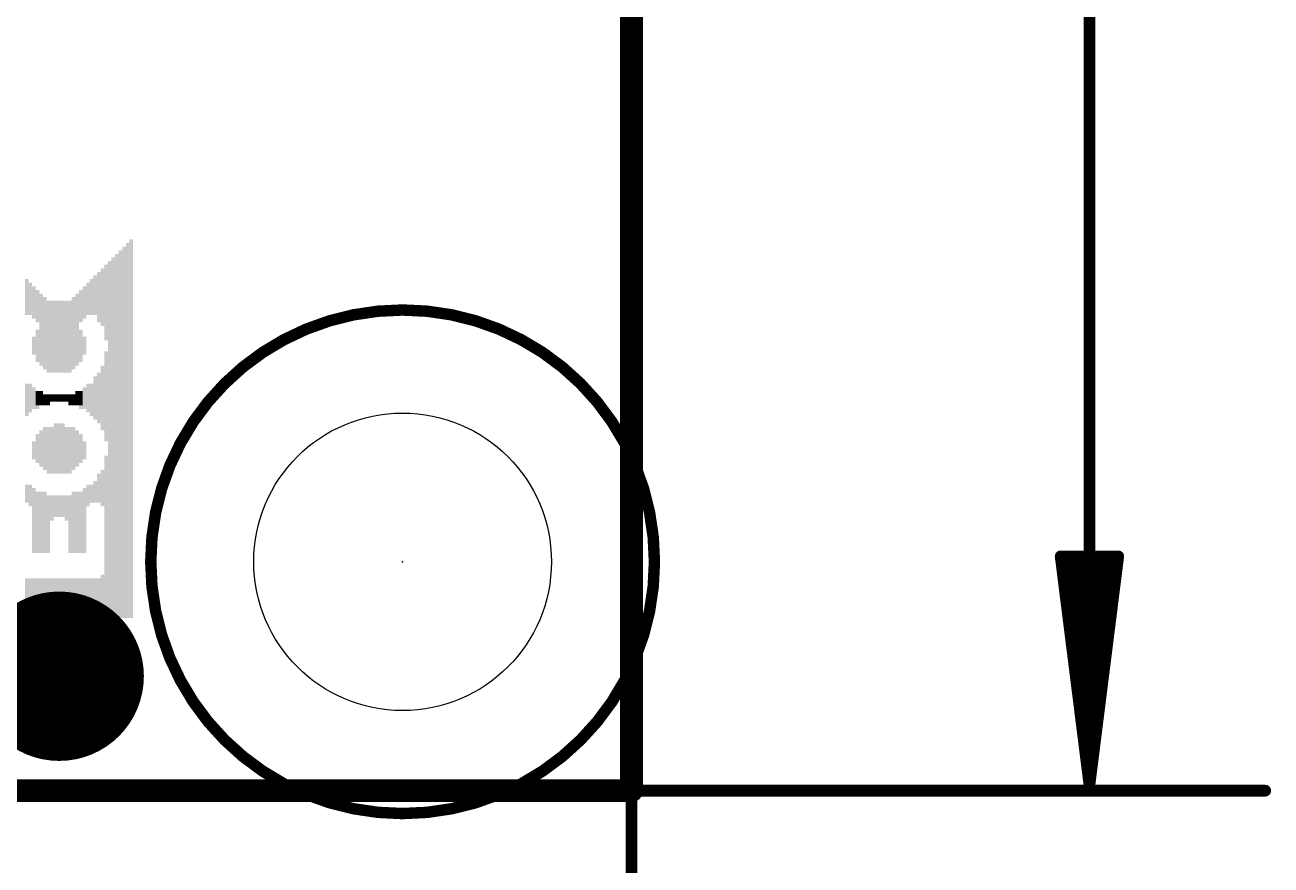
# Model space of a CAD drawing. Extents: x -33 to 53.6, y -18.3 to 32.5.
# Drawn here: x 18.67 to 32.49, y -0.83 to 8.5 of the extents above; entities that cross this region are included whole.
import ezdxf

# ---------------------------------------------------------------- set-up
doc = ezdxf.new("R2010")
doc.units = 0
for name, color, linetype in [('1', 12, 'CONTINUOUS'), ('16', 132, 'CONTINUOUS'), ('17', 110, 'CONTINUOUS'), ('20', 31, 'CONTINUOUS'), ('21', 41, 'CONTINUOUS'), ('22', 40, 'CONTINUOUS'), ('23', 53, 'CONTINUOUS'), ('24', 53, 'CONTINUOUS'), ('39', 12, 'CONTINUOUS'), ('47', 253, 'CONTINUOUS'), ('51', 53, 'CONTINUOUS')]:
    doc.layers.add(name, color=color, linetype=linetype)

# ---------------------------------------------------------------- blocks, each defined once
blk = doc.blocks.new('RECT')
blk.add_solid([(-0.5, -0.5), (0.5, -0.5), (-0.5, 0.5), (0.5, 0.5)])
blk = doc.blocks.new('ROUNDP')
at = {"const_width": 0.5}
blk.add_lwpolyline([(0, -0.25, 1), (0, 0.25, 1), (0, -0.25)], format="xyb", dxfattribs=at)

msp = doc.modelspace()

# ---------------------------------------------------------------- linework, layer by layer
at = {"layer": '1', "const_width": 0.254}
for points in [[(25.4, 25.4), (25.4, 0)], [(19.05, 1.27), (17.272, 3.048)], [(25.4, 0), (0, 0)]]:
    msp.add_lwpolyline(points, dxfattribs=at)
at = {"layer": '1', "const_width": 0.127}
for points in [[(19.0051, 1.2251, 1), (19.0949, 1.3149)], [(25.3365, 0, 1), (25.4635, 0)], [(25.4, -0.0635, 1), (25.4, 0.0635)]]:
    msp.add_lwpolyline(points, format="xyb", dxfattribs=at)
at = {"layer": '16', "const_width": 0.254}
for points in [[(25.4, 25.4), (25.4, 0)], [(25.4, 0), (0, 0)]]:
    msp.add_lwpolyline(points, dxfattribs=at)
at = {"layer": '16', "const_width": 0.127}
for points in [[(25.3365, 0, 1), (25.4635, 0)], [(25.4, -0.0635, 1), (25.4, 0.0635)]]:
    msp.add_lwpolyline(points, format="xyb", dxfattribs=at)
at = {"layer": '20', "const_width": 0.2032}
for points in [[(25.4, 0), (25.4, 25.4)], [(0, 0), (25.4, 0)]]:
    msp.add_lwpolyline(points, dxfattribs=at)
at = {"layer": '20', "const_width": 0.1016}
for points in [[(25.3492, 0, 1), (25.4508, 0)], [(25.4, -0.0508, 1), (25.4, 0.0508)]]:
    msp.add_lwpolyline(points, format="xyb", dxfattribs=at)
at = {"layer": '20'}
msp.add_circle((22.86, 2.54), 1.651, dxfattribs=at)
at = {"layer": '23'}
for p in [(22.86, 2.54), (19.05, 1.397)]:
    msp.add_point(p, dxfattribs=at)
at = {"layer": '24'}
msp.add_point((19.05, 1.397), dxfattribs=at)
at = {"layer": '39', "const_width": 0.127}
msp.add_lwpolyline([(22.86, -0.254, 1), (22.86, 5.334, 1), (22.86, -0.254)], format="xyb", dxfattribs=at)
at = {"layer": '47', "const_width": 0.13}
for points in [[(30.48, 0.065), (30.48, 25.335)], [(30.48, 0.065), (30.1608, 2.6)], [(30.1608, 2.6), (30.7992, 2.6)], [(30.48, 0.065), (30.22, 2.6)], [(30.48, 0.065), (30.35, 2.6)], [(30.7992, 2.6), (30.48, 0.065)], [(30.61, 2.6), (30.48, 0.065)], [(30.74, 2.6), (30.48, 0.065)], [(25.4, 0), (25.4, -7.03)], [(25.4, 0), (32.43, 0)]]:
    msp.add_lwpolyline(points, dxfattribs=at)
at = {"layer": '47', "const_width": 0.065}
for points in [[(30.193, 2.6041, 1), (30.1285, 2.5959)], [(30.1608, 2.6325, 1), (30.1608, 2.5675)], [(30.2523, 2.6033, 1), (30.1877, 2.5967)], [(30.3825, 2.6017, 1), (30.3175, 2.5983)], [(30.6425, 2.5983, 1), (30.5775, 2.6017)], [(30.7723, 2.5967, 1), (30.7077, 2.6033)], [(30.8315, 2.5959, 1), (30.767, 2.6041)], [(30.7992, 2.5675, 1), (30.7992, 2.6325)], [(25.4325, 0, 1), (25.3675, 0)], [(25.4, 0.0325, 1), (25.4, -0.0325)], [(30.4478, 0.0691, 1), (30.5122, 0.0609)], [(30.4477, 0.0683, 1), (30.5123, 0.0617)], [(30.4475, 0.0633, 1), (30.5125, 0.0667)], [(30.4475, 0.0667, 1), (30.5125, 0.0633)], [(30.4475, 0.065, 1), (30.5125, 0.065)], [(30.4477, 0.0617, 1), (30.5123, 0.0683)], [(30.4478, 0.0609, 1), (30.5122, 0.0691)], [(32.43, -0.0325, 1), (32.43, 0.0325)]]:
    msp.add_lwpolyline(points, format="xyb", dxfattribs=at)

# ---------------------------------------------------------------- block references
at = {"layer": '17', "xscale": 1.8796, "yscale": 1.8796, "rotation": 90}
msp.add_blockref('ROUNDP', (19.05, 1.27), dxfattribs=at)
msp.add_blockref('ROUNDP', (19.05, 1.27), dxfattribs=at)
at = {"layer": '21', "yscale": 0.04, "rotation": 90}
for p, xscale in [((19.85, 4.017), 4.2), ((19.69, 3.937), 4.04), ((19.73, 3.957), 4.08), ((19.77, 3.977), 4.12), ((19.81, 3.997), 4.16), ((19.57, 5.477), 0.72), ((19.61, 3.897), 3.96), ((19.65, 3.917), 4), ((18.69, 5.477), 0.4), ((19.41, 5.477), 0.4), ((19.45, 5.497), 0.44), ((19.49, 5.497), 0.52), ((19.53, 5.497), 0.6), ((18.73, 5.457), 0.36), ((18.77, 5.437), 0.32), ((18.81, 5.397), 0.32), ((19.29, 5.377), 0.36), ((19.33, 5.417), 0.36), ((19.37, 5.457), 0.36), ((18.85, 5.357), 0.32), ((18.89, 5.077), 0.8), ((18.93, 5.057), 0.76), ((18.97, 5.037), 0.8), ((19.01, 5.037), 0.8), ((19.05, 5.037), 0.8), ((19.09, 5.037), 0.8), ((19.13, 5.037), 0.8), ((19.17, 5.037), 0.8), ((19.21, 5.077), 0.8), ((19.25, 5.117), 0.8), ((18.85, 4.917), 0.4), ((19.29, 4.937), 0.36), ((18.81, 4.937), 0.28), ((19.33, 4.937), 0.2), ((19.57, 4.377), 0.76), ((19.49, 4.357), 0.48), ((19.53, 4.377), 0.6), ((18.69, 4.337), 0.36), ((18.73, 4.357), 0.32), ((18.77, 4.357), 0.24), ((18.81, 4.337), 0.2), ((18.85, 4.357), 0.16), ((19.25, 4.357), 0.16), ((19.29, 4.357), 0.16), ((19.33, 4.357), 0.24), ((19.37, 4.357), 0.24), ((19.41, 4.357), 0.32), ((19.45, 4.357), 0.4), ((18.89, 4.337), 0.12), ((18.93, 4.337), 0.12), ((18.97, 4.357), 0.08), ((19.01, 4.357), 0.08), ((19.05, 4.357), 0.08), ((19.09, 4.357), 0.08), ((19.13, 4.357), 0.08), ((19.17, 4.357), 0.08), ((19.21, 4.337), 0.12), ((18.93, 3.797), 0.48), ((18.97, 3.777), 0.52), ((19.01, 3.777), 0.52), ((19.05, 3.797), 0.56), ((19.09, 3.797), 0.56), ((19.13, 3.777), 0.52), ((19.17, 3.777), 0.52), ((19.21, 3.797), 0.48), ((18.81, 3.797), 0.24), ((18.85, 3.777), 0.36), ((18.89, 3.777), 0.44), ((19.25, 3.797), 0.4), ((19.29, 3.797), 0.32), ((19.33, 3.777), 0.2), ((19.57, 3.377), 0.44), ((19.49, 3.337), 0.28), ((19.53, 3.357), 0.32), ((18.69, 3.297), 0.2), ((18.73, 3.297), 0.2), ((18.77, 3.257), 0.2), ((19.37, 3.257), 0.2), ((19.41, 3.297), 0.2), ((19.45, 3.317), 0.24), ((18.81, 2.977), 0.68), ((18.85, 2.977), 0.68), ((18.89, 2.977), 0.68), ((18.93, 2.957), 0.64), ((18.97, 3.137), 0.28), ((19.01, 3.157), 0.24), ((19.05, 3.157), 0.24), ((19.09, 3.157), 0.24), ((19.13, 3.157), 0.24), ((19.17, 3.137), 0.28), ((19.21, 2.957), 0.64), ((19.25, 2.977), 0.68), ((19.29, 2.977), 0.68), ((19.33, 2.977), 0.68), ((18.69, 2.137), 0.44), ((18.73, 2.137), 0.44), ((18.77, 2.137), 0.44), ((18.81, 2.137), 0.44), ((18.85, 2.137), 0.44), ((18.89, 2.137), 0.44), ((18.93, 2.137), 0.44), ((18.97, 2.137), 0.44), ((19.01, 2.137), 0.44), ((19.05, 2.137), 0.44), ((19.09, 2.137), 0.44), ((19.13, 2.137), 0.44), ((19.17, 2.137), 0.44), ((19.21, 2.137), 0.44), ((19.25, 2.137), 0.44), ((19.29, 2.137), 0.44), ((19.33, 2.137), 0.44), ((19.37, 2.137), 0.44), ((19.41, 2.137), 0.44), ((19.45, 2.137), 0.44), ((19.49, 2.137), 0.44), ((19.53, 2.157), 0.48), ((19.57, 2.157), 0.48)]:
    msp.add_blockref('RECT', p, dxfattribs=dict(at, xscale=xscale))
at = {"layer": '22', "yscale": 0.04, "rotation": 90}
for p, xscale in [((19.85, 4.017), 4.2), ((19.69, 3.937), 4.04), ((19.73, 3.957), 4.08), ((19.77, 3.977), 4.12), ((19.81, 3.997), 4.16), ((19.57, 5.417), 0.84), ((19.61, 3.897), 3.96), ((19.65, 3.917), 4), ((18.69, 5.477), 0.4), ((19.41, 5.477), 0.4), ((19.45, 5.497), 0.44), ((19.49, 5.477), 0.56), ((19.53, 5.477), 0.64), ((18.73, 5.457), 0.36), ((18.77, 5.417), 0.36), ((18.81, 5.377), 0.36), ((19.29, 5.397), 0.32), ((19.33, 5.437), 0.32), ((19.37, 5.457), 0.36), ((18.85, 5.117), 0.8), ((18.89, 5.077), 0.8), ((18.93, 5.037), 0.8), ((18.97, 5.037), 0.8), ((19.01, 5.037), 0.8), ((19.05, 5.037), 0.8), ((19.09, 5.037), 0.8), ((19.13, 5.037), 0.8), ((19.17, 5.057), 0.76), ((19.21, 5.077), 0.8), ((19.25, 5.357), 0.32), ((18.81, 4.937), 0.36), ((19.25, 4.917), 0.4), ((18.77, 4.937), 0.2), ((19.29, 4.937), 0.28), ((19.53, 4.357), 0.72), ((19.45, 4.357), 0.48), ((19.49, 4.357), 0.56), ((18.69, 4.357), 0.32), ((18.73, 4.357), 0.24), ((18.77, 4.357), 0.24), ((18.81, 4.357), 0.16), ((18.85, 4.357), 0.16), ((19.25, 4.357), 0.16), ((19.29, 4.337), 0.2), ((19.33, 4.357), 0.24), ((19.37, 4.357), 0.32), ((19.41, 4.337), 0.36), ((18.89, 4.337), 0.12), ((18.93, 4.357), 0.08), ((18.97, 4.357), 0.08), ((19.01, 4.357), 0.08), ((19.05, 4.357), 0.08), ((19.09, 4.357), 0.08), ((19.13, 4.357), 0.08), ((19.17, 4.337), 0.12), ((19.21, 4.337), 0.12), ((18.89, 3.797), 0.48), ((18.93, 3.777), 0.52), ((18.97, 3.777), 0.52), ((19.01, 3.797), 0.56), ((19.05, 3.797), 0.56), ((19.09, 3.777), 0.52), ((19.13, 3.777), 0.52), ((19.17, 3.797), 0.48), ((18.77, 3.777), 0.2), ((18.81, 3.797), 0.32), ((18.85, 3.797), 0.4), ((19.21, 3.777), 0.44), ((19.25, 3.777), 0.36), ((19.29, 3.797), 0.24), ((19.57, 2.817), 1.8), ((19.49, 3.357), 0.32), ((19.53, 3.357), 0.4), ((18.69, 3.297), 0.2), ((18.73, 3.257), 0.2), ((19.33, 3.257), 0.2), ((19.37, 3.297), 0.2), ((19.41, 3.297), 0.2), ((19.45, 3.317), 0.24), ((18.77, 2.977), 0.68), ((18.81, 2.977), 0.68), ((18.85, 2.977), 0.68), ((18.89, 2.957), 0.64), ((18.93, 3.137), 0.28), ((18.97, 3.157), 0.24), ((19.01, 3.157), 0.24), ((19.05, 3.157), 0.24), ((19.09, 3.157), 0.24), ((19.13, 3.137), 0.28), ((19.17, 2.957), 0.64), ((19.21, 2.977), 0.68), ((19.25, 2.977), 0.68), ((19.29, 2.977), 0.68), ((18.69, 2.137), 0.44), ((18.73, 2.137), 0.44), ((18.77, 2.137), 0.44), ((18.81, 2.137), 0.44), ((18.85, 2.137), 0.44), ((18.89, 2.137), 0.44), ((18.93, 2.137), 0.44), ((18.97, 2.137), 0.44), ((19.01, 2.137), 0.44), ((19.05, 2.137), 0.44), ((19.09, 2.137), 0.44), ((19.13, 2.137), 0.44), ((19.17, 2.137), 0.44), ((19.21, 2.137), 0.44), ((19.25, 2.137), 0.44), ((19.29, 2.137), 0.44), ((19.33, 2.137), 0.44), ((19.37, 2.137), 0.44), ((19.41, 2.137), 0.44), ((19.45, 2.137), 0.44), ((19.49, 2.137), 0.44), ((19.53, 2.157), 0.48)]:
    msp.add_blockref('RECT', p, dxfattribs=dict(at, xscale=xscale))
msp.add_blockref('RECT', (19.57, 4.377), dxfattribs=at)
at = {"layer": '51', "xscale": 0.508, "yscale": 0.508}
msp.add_blockref('RECT', (19.05, 1.27), dxfattribs=at)

doc.saveas('drawing.dxf')
